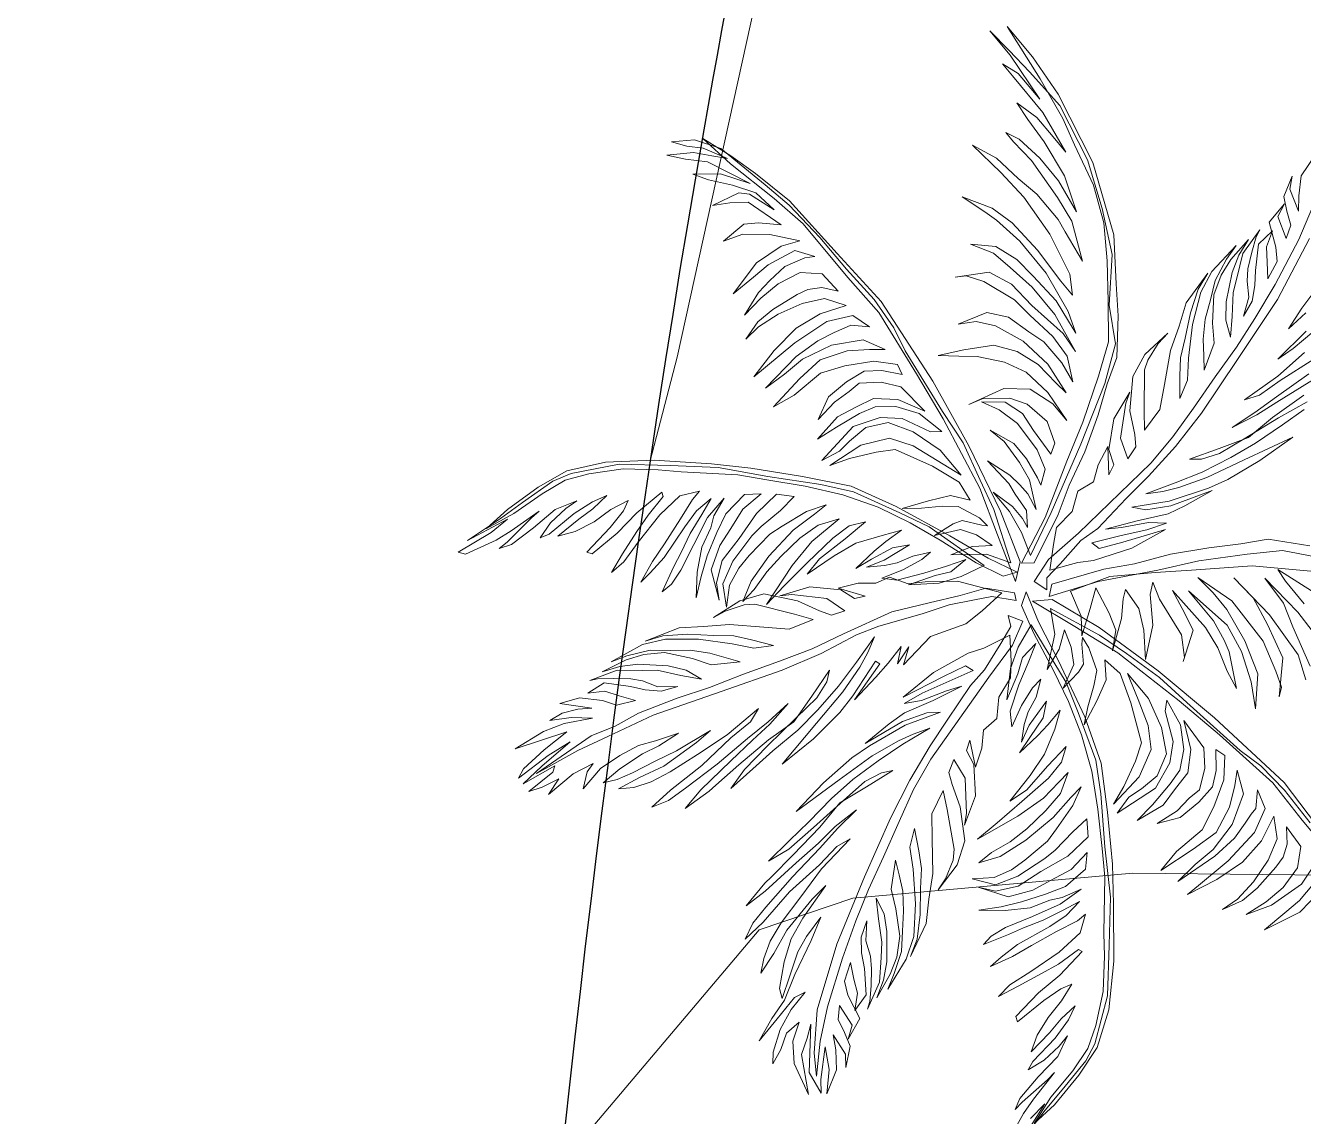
# Model space of a CAD drawing. Header units: millimetres. Extents: x 72 to 2370, y -203 to 794.
# Drawn here: x 1677.43 to 1687.11, y 404.81 to 413.07 of the extents above; entities that cross this region are included whole.
import ezdxf

# ---------------------------------------------------------------- set-up
doc = ezdxf.new("R2010")
doc.units = ezdxf.units.MM
doc.layers.add('01_Fina', color=250, linetype='Continuous', lineweight=15)
doc.layers.add('2D VEGETACION', color=74, linetype='Continuous', lineweight=5)

# ---------------------------------------------------------------- blocks, each defined once
blk = doc.blocks.new('A-19')
at = {"layer": '2D VEGETACION'}
for points in [[(0.0015, 0.0278), (-0.0009, 0.1149), (0.0033, 0.1653), (0.003, 0.2253), (0.0087, 0.2883), (0.0156, 0.3399), (0.0192, 0.3846), (0.0468, 0.4471)], [(0.071, 0.4617), (0.0431, 0.4023), (0.0344, 0.3455), (0.0252, 0.267), (0.0228, 0.1992), (0.0162, 0.1014), (0.02, 0.0183), (0.0015, 0.0278), (0.0015, 0.0278)], [(0.0203, 0.0539), (0.0636, 0.0603), (0.0947, 0.0535), (0.0553, 0.0779), (0.0256, 0.0951), (0.0702, 0.1054), (0.0999, 0.1087), (0.1309, 0.0953), (0.0837, 0.1225), (0.0539, 0.1332), (0.0397, 0.1405), (0.0753, 0.154), (0.1114, 0.1528), (0.1577, 0.1435), (0.1069, 0.169), (0.058, 0.1771), (0.0395, 0.1866), (0.0691, 0.1899), (0.134, 0.2097), (0.1704, 0.2054), (0.1764, 0.2018), (0.131, 0.2298), (0.0929, 0.2215), (0.061, 0.214), (0.1319, 0.2506), (0.1687, 0.2615), (0.2093, 0.2667), (0.2403, 0.2738), (0.1795, 0.2774), (0.1594, 0.2744), (0.1248, 0.2656), (0.0676, 0.2386), (0.137, 0.2853), (0.1843, 0.2969), (0.2357, 0.2996), (0.2795, 0.2955), (0.226, 0.3133), (0.1688, 0.3068), (0.1128, 0.2911), (0.0811, 0.2762), (0.0507, 0.2586), (0.1009, 0.3027), (0.1769, 0.3353), (0.2293, 0.3428), (0.2563, 0.3448), (0.2705, 0.3375), (0.2109, 0.3589), (0.1524, 0.3485), (0.1051, 0.337), (0.0659, 0.3152), (0.1382, 0.3558), (0.2128, 0.3845), (0.2551, 0.3862)], [(0.2353, 0.3984), (0.1663, 0.3873), (0.1258, 0.3822), (0.0788, 0.3632), (0.1458, 0.4013), (0.2156, 0.431)], [(0.1352, 0.4146), (0.0921, 0.3943), (0.0706, 0.3874), (0.132, 0.4442)], [(0.0908, 0.4495), (0.0545, 0.3486), (0.0366, 0.252), (0.0253, 0.1939), (0.0132, 0.1215), (0.0203, 0.0539), (0.0203, 0.0539)], [(-0.0211, 0.0301), (-0.0218, 0.0771), (-0.0186, 0.1022), (-0.0223, 0.1672), (-0.0379, 0.2276), (-0.0352, 0.1557), (-0.0348, 0.1161), (-0.0467, 0.1072), (-0.0461, 0.156), (-0.0447, 0.1986), (-0.0474, 0.2317), (-0.0558, 0.204), (-0.0586, 0.1597), (-0.0627, 0.1341), (-0.0628, 0.1868), (-0.0611, 0.2381), (-0.0666, 0.2678), (-0.0798, 0.3164), (-0.0723, 0.2457), (-0.0767, 0.205), (-0.0863, 0.1843), (-0.0806, 0.2451), (-0.0851, 0.3117), (-0.0904, 0.3458), (-0.107, 0.4036), (-0.1304, 0.4646), (-0.1149, 0.3794), (-0.1021, 0.3134), (-0.0979, 0.2659), (-0.0981, 0.2389), (-0.1013, 0.2116), (-0.1067, 0.2618), (-0.1126, 0.3085), (-0.1236, 0.3592), (-0.1361, 0.4038), (-0.1541, 0.4534), (-0.1688, 0.4938)], [(-0.18, 0.5014), (-0.1664, 0.4498), (-0.1478, 0.3876), (-0.1344, 0.3433), (-0.133, 0.3128), (-0.1382, 0.2942), (-0.1427, 0.3448), (-0.148, 0.395), (-0.1696, 0.4407), (-0.1918, 0.4991)], [(-0.226, 0.5647), (-0.2061, 0.4999), (-0.1919, 0.4539), (-0.1802, 0.4175), (-0.1703, 0.3737), (-0.1846, 0.4154), (-0.2002, 0.4553), (-0.2232, 0.5155)], [(-0.2437, 0.5294), (-0.2243, 0.4676), (-0.2095, 0.4295), (-0.2083, 0.4042), (-0.2321, 0.4661), (-0.2584, 0.5172)], [(-0.297, 0.5602), (-0.2692, 0.5013), (-0.2589, 0.4728), (-0.2907, 0.5288)], [(-0.3197, 0.5355), (-0.3018, 0.5021), (-0.3285, 0.5314), (-0.3674, 0.5797)], [(-0.5641, 0.616), (-0.5362, 0.584), (-0.506, 0.5724), (-0.4822, 0.5654), (-0.5197, 0.5606), (-0.5391, 0.5697), (-0.5109, 0.5486), (-0.4865, 0.5472), (-0.463, 0.5475), (-0.4442, 0.5349), (-0.4821, 0.531), (-0.4992, 0.5466), (-0.4768, 0.5152), (-0.435, 0.5156), (-0.4116, 0.5115), (-0.3886, 0.4901), (-0.415, 0.496), (-0.4389, 0.5008), (-0.4616, 0.517), (-0.4465, 0.4897), (-0.4068, 0.474), (-0.3831, 0.4669), (-0.3598, 0.4564), (-0.3398, 0.4368), (-0.3677, 0.4527), (-0.3933, 0.4567), (-0.4123, 0.4628), (-0.4368, 0.476), (-0.4591, 0.4891), (-0.4685, 0.4976), (-0.4385, 0.4612), (-0.4024, 0.4417), (-0.3809, 0.4303), (-0.3442, 0.4186), (-0.3122, 0.4079), (-0.3409, 0.4072), (-0.3695, 0.4153), (-0.4129, 0.4367), (-0.4373, 0.4543), (-0.4582, 0.4756), (-0.4337, 0.4398), (-0.4129, 0.4185), (-0.3855, 0.3991), (-0.3414, 0.3855), (-0.3098, 0.38), (-0.2713, 0.353), (-0.2942, 0.3583), (-0.3206, 0.3641), (-0.3508, 0.3757), (-0.3787, 0.3916), (-0.4075, 0.407), (-0.4361, 0.4333), (-0.4534, 0.4542), (-0.4228, 0.4052), (-0.3947, 0.3798), (-0.3478, 0.3534), (-0.2965, 0.3336), (-0.2624, 0.3228), (-0.2372, 0.3035), (-0.2726, 0.3126), (-0.3003, 0.321), (-0.3291, 0.3365), (-0.3669, 0.3552), (-0.4008, 0.3768), (-0.4216, 0.3982), (-0.384, 0.3525), (-0.3505, 0.3317), (-0.3158, 0.3083), (-0.265, 0.285), (-0.228, 0.268), (-0.2017, 0.2352), (-0.232, 0.2425), (-0.296, 0.2596), (-0.3102, 0.269), (-0.3318, 0.2922), (-0.344, 0.3112), (-0.3198, 0.2667), (-0.2904, 0.2386), (-0.2378, 0.2204), (-0.1991, 0.2182), (-0.1792, 0.2147), (-0.1635, 0.1974), (-0.1988, 0.1947), (-0.2513, 0.2172), (-0.2672, 0.228), (-0.2319, 0.192), (-0.1858, 0.1718), (-0.1597, 0.1734), (-0.1464, 0.1613), (-0.191, 0.1715), (-0.1663, 0.1487), (-0.1414, 0.1346), (-0.1334, 0.1062), (-0.1037, 0.089), (-0.0849, 0.0581), (-0.0599, 0.0462), (-0.0211, 0.0301), (-0.0211, 0.0301)], [(-0.1021, 0.179), (-0.1281, 0.2227), (-0.1634, 0.277), (-0.2052, 0.3315), (-0.2743, 0.4096), (-0.3519, 0.4967), (-0.4346, 0.5717)], [(-0.4825, 0.5889), (-0.4372, 0.5543), (-0.3767, 0.499), (-0.3316, 0.4536), (-0.2943, 0.4131), (-0.2566, 0.3674), (-0.2163, 0.3208), (-0.1795, 0.2769), (-0.1474, 0.2318), (-0.0676, 0.0899), (-0.0385, 0.0327), (-0.0096, 0.0011), (0.0086, 0.0172), (-0.01, 0.0224), (-0.0268, 0.0489), (-0.055, 0.0905), (-0.0668, 0.1225), (-0.1021, 0.179), (-0.1021, 0.179)], [(0.0257, 0.022), (0.0889, 0.0841), (0.1807, 0.1586), (0.2771, 0.2277), (0.4069, 0.3105), (0.5049, 0.3513), (0.6099, 0.3954), (0.6794, 0.4121), (0.7275, 0.4219), (0.7794, 0.4281), (0.7229, 0.4089), (0.6345, 0.3888), (0.5741, 0.371), (0.4729, 0.3233), (0.4026, 0.2923), (0.3058, 0.2284), (0.2364, 0.1795), (0.1359, 0.1031), (0.0776, 0.0465), (0.0202, -0.0096), (0.0257, 0.022), (0.0257, 0.022)], [(0.0395, 0.0156), (0.0812, 0.0116), (0.1332, -0.0144), (0.1064, 0.0128), (0.0785, 0.0287), (0.1082, 0.0319), (0.1364, 0.0291), (0.1693, 0.0027), (0.1504, 0.0335), (0.1398, 0.0447), (0.1081, 0.0502), (0.0978, 0.0539), (0.1166, 0.0596), (0.155, 0.0626), (0.1782, 0.052), (0.2083, 0.034), (0.2349, 0.0207), (0.2026, 0.0506), (0.1735, 0.0735), (0.1415, 0.0799), (0.1693, 0.0984), (0.2199, 0.1029), (0.2864, 0.1031), (0.3126, 0.0864), (0.3476, 0.0577), (0.3714, 0.0346), (0.3387, 0.0858), (0.3011, 0.1154), (0.262, 0.1206), (0.2171, 0.1155), (0.1726, 0.1096), (0.2201, 0.132), (0.2708, 0.1409), (0.3142, 0.1377), (0.3446, 0.1144), (0.3587, 0.0845), (0.3664, 0.0612), (0.3867, 0.0364), (0.3631, 0.107), (0.3295, 0.1395), (0.2972, 0.1533), (0.2467, 0.1532), (0.2303, 0.1605), (0.2745, 0.1717), (0.3144, 0.1668), (0.345, 0.1522), (0.3623, 0.1314), (0.3881, 0.0951), (0.4065, 0.0651), (0.3932, 0.1115), (0.3721, 0.1381), (0.3526, 0.1633), (0.3169, 0.1777), (0.269, 0.1787), (0.3199, 0.1985), (0.352, 0.1921), (0.3838, 0.1748), (0.3929, 0.1555), (0.4076, 0.1312), (0.4194, 0.0948), (0.4194, 0.1335), (0.4028, 0.1687), (0.3843, 0.1966), (0.3602, 0.2089), (0.3273, 0.217), (0.3402, 0.2285), (0.3778, 0.2172), (0.4163, 0.1902), (0.4475, 0.1629), (0.4707, 0.1136), (0.4943, 0.0818), (0.474, 0.141), (0.4571, 0.1836), (0.423, 0.2148), (0.3912, 0.2321), (0.3684, 0.2417), (0.408, 0.2421), (0.4512, 0.212), (0.4829, 0.1721), (0.4991, 0.1378), (0.5183, 0.1039), (0.4938, 0.1719), (0.4738, 0.2097), (0.4543, 0.2328), (0.4429, 0.2457), (0.4361, 0.2554), (0.4076, 0.2656), (0.4399, 0.2701), (0.4728, 0.2437), (0.5064, 0.1907), (0.533, 0.1344), (0.5429, 0.1133), (0.5311, 0.1658), (0.5143, 0.2127), (0.4887, 0.2512), (0.4554, 0.2806), (0.4918, 0.2763), (0.5218, 0.2539), (0.5498, 0.2219), (0.5704, 0.1897), (0.5802, 0.162), (0.5744, 0.197), (0.5612, 0.2251), (0.5359, 0.2627), (0.5232, 0.2782), (0.5048, 0.2899), (0.4771, 0.2962), (0.5135, 0.3102), (0.5458, 0.2964), (0.5708, 0.2662), (0.5862, 0.2337), (0.5979, 0.1973), (0.5937, 0.2405), (0.5843, 0.2651), (0.5728, 0.2962), (0.5499, 0.322)], [(0.5696, 0.3259), (0.5978, 0.2865), (0.6111, 0.2584), (0.6293, 0.2196), (0.616, 0.2822), (0.5913, 0.3232)], [(0.4806, 0.3344), (0.419, 0.3076), (0.3714, 0.2808), (0.3386, 0.2546), (0.2419, 0.1907), (0.1915, 0.1583), (0.1405, 0.116), (0.101, 0.0812), (0.0395, 0.0156), (0.0395, 0.0156)], [(-0.0517, 0.006), (-0.0914, 0.0012), (-0.1295, -0.0092), (-0.1664, -0.0266), (-0.1358, -0.0025), (-0.113, 0.0083), (-0.0968, 0.0127), (-0.1241, 0.0181), (-0.1543, 0.007), (-0.1732, 0.0014), (-0.2177, -0.0228), (-0.1861, 0.006), (-0.1671, 0.0182), (-0.1495, 0.0265), (-0.1215, 0.0333), (-0.1707, 0.0348), (-0.2022, 0.0264), (-0.2413, 0.0112), (-0.2643, -0.0061), (-0.234, 0.0254), (-0.2049, 0.0391), (-0.1708, 0.0487), (-0.1577, 0.0506), (-0.1813, 0.0642), (-0.2145, 0.0593), (-0.2641, 0.0391), (-0.2929, 0.0159), (-0.3126, -0.0085), (-0.3022, 0.0287), (-0.2773, 0.0512), (-0.2466, 0.0614), (-0.2023, 0.079), (-0.2181, 0.0899), (-0.2552, 0.0864), (-0.2901, 0.0624), (-0.3064, 0.0375), (-0.3169, -0.0062), (-0.3135, -0.0293), (-0.3243, 0.0322), (-0.3125, 0.0733), (-0.2801, 0.1026), (-0.2484, 0.1175), (-0.3001, 0.0996), (-0.3408, 0.074), (-0.3654, 0.0441), (-0.385, 0.0036), (-0.3931, -0.0249), (-0.4025, -0.0573), (-0.4011, -0.0147), (-0.3961, 0.0339), (-0.3766, 0.0678), (-0.3477, 0.0954), (-0.3111, 0.1159), (-0.2921, 0.1281), (-0.3443, 0.111), (-0.3906, 0.0816), (-0.4258, 0.0446), (-0.4404, 0.0162), (-0.4437, -0.0133), (-0.45, 0.0364), (-0.434, 0.0687), (-0.4029, 0.0941), (-0.3812, 0.114), (-0.3407, 0.1331), (-0.3065, 0.1428), (-0.3492, 0.1442), (-0.3856, 0.1302), (-0.4284, 0.1025), (-0.4588, 0.0849), (-0.4998, 0.0441), (-0.516, 0.0192), (-0.5182, 0.001), (-0.5121, 0.0566), (-0.4845, 0.0868), (-0.4426, 0.1098), (-0.3861, 0.1472), (-0.3532, 0.1595), (-0.4192, 0.1423), (-0.4711, 0.1178), (-0.5113, 0.0914), (-0.5405, 0.0711), (-0.5639, 0.0386), (-0.55, 0.0775), (-0.521, 0.1051), (-0.488, 0.1239), (-0.44, 0.1498), (-0.4032, 0.1607), (-0.3817, 0.1676), (-0.4187, 0.1641), (-0.4875, 0.1456), (-0.5482, 0.117), (-0.591, 0.0893), (-0.6088, 0.0744), (-0.6412, 0.0452), (-0.6115, 0.0871), (-0.5805, 0.1125), (-0.5272, 0.1409), (-0.4688, 0.1652), (-0.4424, 0.1777), (-0.4766, 0.1819), (-0.547, 0.167), (-0.6155, 0.1412), (-0.6635, 0.1153), (-0.7178, 0.0822), (-0.6879, 0.1146), (-0.6473, 0.1402), (-0.615, 0.1629), (-0.5666, 0.1857), (-0.5447, 0.1918), (-0.4917, 0.2071), (-0.5583, 0.2069), (-0.6017, 0.1939), (-0.6701, 0.1681), (-0.7067, 0.1476), (-0.7243, 0.1393), (-0.7082, 0.1577), (-0.6702, 0.182), (-0.6271, 0.2023), (-0.5711, 0.218), (-0.6325, 0.2138), (-0.6939, 0.1956), (-0.7356, 0.1792), (-0.7663, 0.169), (-0.7352, 0.1944), (-0.6983, 0.2118), (-0.6692, 0.2255), (-0.7406, 0.2058), (-0.8101, 0.173), (-0.833, 0.1623), (-0.8116, 0.1831), (-0.7624, 0.2063), (-0.8435, 0.1777), (-0.8901, 0.1557), (-0.8513, 0.1783), (-0.8095, 0.2013), (-0.7447, 0.2351), (-0.6481, 0.2559), (-0.5658, 0.2592), (-0.4902, 0.2562), (-0.4116, 0.2309), (-0.3486, 0.2251), (-0.2911, 0.192), (-0.2059, 0.13), (-0.1106, 0.0556), (-0.0517, 0.006), (-0.0517, 0.006)], [(-0.039, 0.0087), (-0.1047, 0.0659), (-0.1462, 0.0947), (-0.1923, 0.1332), (-0.2446, 0.1688), (-0.2897, 0.1959), (-0.3265, 0.2216), (-0.3913, 0.2404), (-0.4424, 0.2508), (-0.5199, 0.2669), (-0.6418, 0.2632), (-0.763, 0.2372), (-0.8318, 0.2123), (-0.8899, 0.1849), (-0.7944, 0.2149), (-0.723, 0.2346), (-0.6771, 0.2422), (-0.6059, 0.2554), (-0.5428, 0.2561), (-0.4821, 0.246), (-0.4181, 0.2311), (-0.3545, 0.2148), (-0.3051, 0.1854), (-0.2396, 0.1421), (-0.1848, 0.1013), (-0.1052, 0.0442), (-0.0434, -0.0116), (-0.039, 0.0087), (-0.039, 0.0087)], [(0.0228, -0.0288), (0.0033, -0.0157), (0.0551, -0.0089), (0.1244, 0.0065), (0.2228, 0.0249), (0.3021, 0.0316), (0.3811, 0.022), (0.4649, 0.0086), (0.5278, -0.0063), (0.6172, -0.0289), (0.6912, -0.0563), (0.7454, -0.0904), (0.7812, -0.1299), (0.8181, -0.1804), (0.8391, -0.22), (0.8047, -0.1829), (0.7723, -0.1377), (0.7432, -0.1054), (0.7103, -0.0835), (0.6604, -0.0582), (0.6056, -0.0417), (0.5695, -0.0332), (0.4813, -0.0087), (0.4357, -0.0015), (0.3728, 0.0078), (0.3107, 0.014), (0.2496, 0.0129), (0.1922, 0.006), (0.1373, -0.005), (0.0714, -0.0205), (0.0228, -0.0288), (0.0228, -0.0288)], [(0.0571, -0.0214), (0.0868, -0.051), (0.1166, -0.0715), (0.1645, -0.0899), (0.128, -0.0622), (0.1044, -0.0481), (0.0881, -0.0216), (0.1152, -0.0415), (0.1457, -0.065), (0.1837, -0.0895), (0.2089, -0.0934), (0.1793, -0.0694), (0.1561, -0.0448), (0.1459, -0.0283), (0.1721, -0.0429), (0.1917, -0.0617), (0.2102, -0.0732), (0.2365, -0.0843), (0.2134, -0.0655), (0.1826, -0.0285), (0.2073, -0.0407), (0.233, -0.0694), (0.2524, -0.0917), (0.2327, -0.0559), (0.2204, -0.036), (0.2024, -0.0105), (0.2296, -0.0269), (0.2651, -0.053), (0.2924, -0.0842), (0.3241, -0.1263), (0.3136, -0.0962), (0.2843, -0.0526), (0.2618, -0.0161), (0.284, -0.0299), (0.3039, -0.0565), (0.3299, -0.1079), (0.3533, -0.1551), (0.3706, -0.1924), (0.3511, -0.12), (0.3333, -0.0726), (0.3144, -0.042), (0.3031, -0.0238), (0.3329, -0.0443), (0.3535, -0.0739), (0.3743, -0.1113), (0.388, -0.1428), (0.3971, -0.1761), (0.4084, -0.2), (0.407, -0.1643), (0.3919, -0.1176), (0.3676, -0.0652), (0.3434, -0.0298), (0.3307, -0.0091), (0.3569, -0.0295), (0.3867, -0.0648), (0.402, -0.084), (0.4229, -0.1271), (0.4325, -0.152), (0.4374, -0.1821), (0.4305, -0.2172), (0.4493, -0.1828), (0.4449, -0.1443), (0.4283, -0.0951), (0.4196, -0.0754), (0.3981, -0.0406), (0.3834, -0.0131), (0.4118, -0.0184), (0.4342, -0.0584), (0.4468, -0.1066), (0.461, -0.1481), (0.4591, -0.1858), (0.4461, -0.211), (0.4733, -0.168), (0.4731, -0.1269), (0.465, -0.0953), (0.4561, -0.0586), (0.4361, -0.0263), (0.4614, -0.0358), (0.4806, -0.0743), (0.4845, -0.1085), (0.4869, -0.1493), (0.486, -0.183), (0.4822, -0.2196), (0.4934, -0.1784), (0.4994, -0.1381), (0.4955, -0.104), (0.4967, -0.0838), (0.4911, -0.0506), (0.506, -0.0895), (0.5143, -0.1381), (0.5202, -0.1847), (0.5282, -0.2107), (0.5379, -0.2264), (0.5327, -0.1828), (0.5282, -0.157), (0.5242, -0.1228), (0.5168, -0.0885), (0.5098, -0.0586), (0.5261, -0.0851), (0.5367, -0.1151), (0.5519, -0.1732), (0.5651, -0.2039), (0.5752, -0.2239), (0.5687, -0.1856), (0.5591, -0.1516), (0.5472, -0.1063), (0.5391, -0.0691), (0.5321, -0.054), (0.5593, -0.0703), (0.5808, -0.1108), (0.5995, -0.1632), (0.6116, -0.2015), (0.6254, -0.2238), (0.6175, -0.1887), (0.6068, -0.1473), (0.5992, -0.1165), (0.5846, -0.0798), (0.5894, -0.0746), (0.6169, -0.1193), (0.6363, -0.1599), (0.6639, -0.2046), (0.6731, -0.2047), (0.6503, -0.1548), (0.6387, -0.123), (0.6361, -0.1041), (0.6582, -0.127), (0.6786, -0.1544), (0.7018, -0.179), (0.7255, -0.1952), (0.703, -0.1588), (0.686, -0.135), (0.6714, -0.1075), (0.6907, -0.1241), (0.7138, -0.1521), (0.7414, -0.1968), (0.7523, -0.2072), (0.7436, -0.1783), (0.7279, -0.1491), (0.715, -0.1319), (0.7433, -0.1556), (0.7674, -0.1945), (0.7938, -0.2319), (0.8093, -0.244), (0.8007, -0.23), (0.7762, -0.1811), (0.7675, -0.167), (0.8003, -0.2108), (0.8192, -0.2322), (0.8584, -0.2698)], [(0.8298, -0.2234), (0.8124, -0.1953), (0.8621, -0.248), (0.8226, -0.197), (0.7976, -0.1621), (0.7618, -0.1133), (0.7386, -0.0923), (0.6687, -0.0531), (0.5901, -0.0296), (0.5153, -0.0083), (0.4348, 0.0037), (0.35, 0.0188), (0.2949, 0.0248), (0.2131, 0.0166), (0.1613, 0.0098), (0.0571, -0.0214), (0.0571, -0.0214)], [(-0.046, -0.0129), (-0.1337, -0.023), (-0.2487, -0.0461), (-0.3646, -0.076), (-0.5106, -0.1245), (-0.6036, -0.1737), (-0.7053, -0.227), (-0.7619, -0.2688), (-0.7997, -0.3006), (-0.8383, -0.3371), (-0.7871, -0.3043), (-0.715, -0.2499), (-0.6637, -0.2149), (-0.5616, -0.1668), (-0.4939, -0.1327), (-0.383, -0.0987), (-0.3015, -0.0753), (-0.1777, -0.0459), (-0.0979, -0.0373), (-0.0172, -0.0283), (-0.046, -0.0129), (-0.046, -0.0129)], [(-0.0485, -0.028), (-0.072, -0.0627), (-0.0854, -0.1185), (-0.0898, -0.0819), (-0.0834, -0.0499), (-0.1061, -0.0702), (-0.121, -0.0934), (-0.1224, -0.136), (-0.1329, -0.1022), (-0.1347, -0.087), (-0.1193, -0.0582), (-0.116, -0.0491), (-0.1319, -0.0587), (-0.1582, -0.0873), (-0.1649, -0.1119), (-0.1705, -0.1457), (-0.1777, -0.176), (-0.1793, -0.1316), (-0.1784, -0.0947), (-0.163, -0.0659), (-0.1958, -0.076), (-0.2319, -0.1113), (-0.2731, -0.163), (-0.2768, -0.1938), (-0.2774, -0.2381), (-0.2747, -0.2713), (-0.2939, -0.2147), (-0.2928, -0.1669), (-0.2711, -0.133), (-0.2386, -0.1015), (-0.2061, -0.0701), (-0.2536, -0.0925), (-0.2932, -0.1273), (-0.3183, -0.1628), (-0.3192, -0.1998), (-0.3047, -0.2306), (-0.2929, -0.2508), (-0.2858, -0.2819), (-0.3262, -0.2192), (-0.3295, -0.1734), (-0.3187, -0.1393), (-0.2865, -0.1005), (-0.2821, -0.0823), (-0.3193, -0.1106), (-0.3401, -0.144), (-0.3482, -0.1769), (-0.3441, -0.204), (-0.332, -0.2456), (-0.321, -0.2802), (-0.3475, -0.24), (-0.3555, -0.2072), (-0.3617, -0.1757), (-0.3504, -0.1381), (-0.3208, -0.1005), (-0.3689, -0.1286), (-0.3843, -0.1574), (-0.3917, -0.192), (-0.3825, -0.2114), (-0.3719, -0.2386), (-0.3513, -0.2708), (-0.3825, -0.2457), (-0.3986, -0.2114), (-0.4083, -0.1795), (-0.4021, -0.1517), (-0.3874, -0.1212), (-0.4053, -0.1243), (-0.4197, -0.16), (-0.4242, -0.2074), (-0.423, -0.2487), (-0.3993, -0.2989), (-0.3893, -0.3361), (-0.4229, -0.2831), (-0.4438, -0.2435), (-0.4471, -0.1977), (-0.4401, -0.1622), (-0.4335, -0.1375), (-0.4577, -0.1683), (-0.4624, -0.22), (-0.4522, -0.2711), (-0.436, -0.3054), (-0.4216, -0.3406), (-0.4589, -0.2797), (-0.4746, -0.2397), (-0.4808, -0.2104), (-0.4835, -0.1934), (-0.4858, -0.1816), (-0.4756, -0.1531), (-0.5, -0.1743), (-0.501, -0.2178), (-0.481, -0.2761), (-0.4545, -0.3324), (-0.4441, -0.3544), (-0.4771, -0.3119), (-0.5031, -0.2682), (-0.516, -0.2248), (-0.5185, -0.1808), (-0.5383, -0.2117), (-0.5392, -0.2487), (-0.5323, -0.2906), (-0.5205, -0.327), (-0.5067, -0.3517), (-0.5287, -0.3255), (-0.542, -0.2973), (-0.5554, -0.2531), (-0.5588, -0.2343), (-0.5566, -0.2117), (-0.5443, -0.1876), (-0.5778, -0.2056), (-0.5886, -0.2397), (-0.5799, -0.2786), (-0.5645, -0.3112), (-0.5448, -0.3438), (-0.5746, -0.3127), (-0.5884, -0.2902), (-0.6043, -0.2611), (-0.61, -0.2262), (-0.6079, -0.2101), (-0.6255, -0.2389), (-0.614, -0.2861), (-0.6007, -0.3143), (-0.5824, -0.353), (-0.6218, -0.3038), (-0.6377, -0.2586), (-0.6387, -0.2268), (-0.6606, -0.2716), (-0.672, -0.3135), (-0.6693, -0.3466), (-0.6876, -0.3079), (-0.6836, -0.2845), (-0.671, -0.2496), (-0.7198, -0.292), (-0.7266, -0.3209), (-0.7294, -0.3492), (-0.7384, -0.3028), (-0.7319, -0.2869), (-0.6977, -0.2546), (-0.7317, -0.276), (-0.7533, -0.3099), (-0.7711, -0.3452), (-0.7864, -0.3674), (-0.7758, -0.3237), (-0.7483, -0.2817), (-0.7997, -0.3393), (-0.8131, -0.3725), (-0.8267, -0.4004), (-0.8201, -0.3575), (-0.8073, -0.33), (-0.7968, -0.3067), (-0.8228, -0.3405), (-0.8325, -0.3655), (-0.8456, -0.3878), (-0.8395, -0.3506), (-0.8152, -0.3133), (-0.74, -0.2584), (-0.6988, -0.2293), (-0.6358, -0.1942), (-0.5751, -0.1656), (-0.5165, -0.1348), (-0.4643, -0.1155), (-0.4232, -0.1069), (-0.3132, -0.0733), (-0.2558, -0.0537), (-0.1903, -0.0422), (-0.1387, -0.0329), (-0.0485, -0.028), (-0.0485, -0.028)], [(-0.0307, -0.0454), (-0.031, -0.0219), (-0.065, -0.0616), (-0.1153, -0.1122), (-0.1835, -0.1842), (-0.2337, -0.2465), (-0.2684, -0.3188), (-0.3028, -0.3964), (-0.3251, -0.4563), (-0.3545, -0.5444), (-0.3711, -0.621), (-0.373, -0.6854), (-0.3594, -0.737), (-0.3367, -0.7941), (-0.3155, -0.8346), (-0.3278, -0.7856), (-0.3471, -0.7334), (-0.3592, -0.6918), (-0.3596, -0.6522), (-0.3535, -0.5966), (-0.3375, -0.5418), (-0.3249, -0.5068), (-0.2973, -0.4196), (-0.278, -0.3761), (-0.2523, -0.3188), (-0.2236, -0.2633), (-0.1894, -0.2128), (-0.1519, -0.1692), (-0.1126, -0.1292), (-0.0628, -0.0821), (-0.0307, -0.0454), (-0.0307, -0.0454)], [(-0.0028, -0.2605), (0.0014, -0.2985), (0.0162, -0.3616), (0.0266, -0.4295), (0.0353, -0.5335), (0.0445, -0.6497), (0.0595, -0.7294), (0.0693, -0.7819), (0.0883, -0.8559), (0.0517, -0.7553), (0.0462, -0.7137), (0.0354, -0.672), (0.0274, -0.6052), (0.0241, -0.5503), (0.0171, -0.4915), (0.0113, -0.4302), (0.0054, -0.3741), (-0.0054, -0.3189), (-0.0203, -0.2339), (-0.0191, -0.172), (-0.018, -0.1205), (-0.0191, -0.0772), (0, -0.0344), (0.0126, -0.0348), (-0.0036, -0.0712), (-0.0051, -0.0999), (-0.0079, -0.1416), (-0.0049, -0.1874), (-0.0028, -0.2605), (-0.0028, -0.2605)], [(0.1719, -0.1914), (0.2051, -0.2286), (0.2508, -0.2747), (0.3021, -0.3203), (0.3839, -0.3847), (0.4779, -0.4558), (0.5726, -0.5131), (0.6394, -0.5354), (0.6761, -0.5412), (0.6229, -0.521), (0.5719, -0.4956), (0.502, -0.4526), (0.4492, -0.4165), (0.4049, -0.3838), (0.3599, -0.3468), (0.311, -0.3078), (0.2671, -0.2724), (0.2266, -0.2333), (0.1215, -0.109), (0.0813, -0.0588), (0.0478, -0.0327), (0.0328, -0.0533), (0.0514, -0.0541), (0.0737, -0.0764), (0.1084, -0.1125), (0.1269, -0.1411), (0.1719, -0.1914), (0.1719, -0.1914)], [(-0.005, -0.0541), (0.0149, -0.0923), (0.0289, -0.1233), (0.0344, -0.1838), (0.0676, -0.2377), (0.0416, -0.2216), (0.0637, -0.2465), (0.0378, -0.2335), (0.0588, -0.2609), (0.0756, -0.2857), (0.1025, -0.3285), (0.0566, -0.2742), (0.0504, -0.2797), (0.0954, -0.3291), (0.1163, -0.3565), (0.1467, -0.4084), (0.1737, -0.4678), (0.1237, -0.3974), (0.0853, -0.3434), (0.0534, -0.3067), (0.0338, -0.2881), (0.0118, -0.2716), (0.0444, -0.3102), (0.0744, -0.3476), (0.103, -0.3897), (0.1267, -0.4296), (0.1492, -0.4772), (0.169, -0.5154), (0.1907, -0.5582), (0.1669, -0.5288), (0.139, -0.4832), (0.1069, -0.4268), (0.0841, -0.3866), (0.0631, -0.3644), (0.0461, -0.3553), (0.0795, -0.3935), (0.112, -0.4321), (0.1302, -0.4793), (0.157, -0.5357), (0.1793, -0.5803), (0.1864, -0.5932), (0.2035, -0.6377), (0.1808, -0.6057), (0.1477, -0.5466), (0.1242, -0.5045), (0.1061, -0.4709), (0.0813, -0.4335), (0.1015, -0.4726), (0.1196, -0.5115), (0.1472, -0.5697), (0.172, -0.6289), (0.1842, -0.6607), (0.1879, -0.6895), (0.1688, -0.6531), (0.143, -0.5942), (0.1118, -0.5374), (0.0945, -0.5003), (0.077, -0.482), (0.1053, -0.542), (0.124, -0.5963), (0.1401, -0.6464), (0.1478, -0.6799), (0.1497, -0.7094), (0.1456, -0.7339), (0.1365, -0.6967), (0.1285, -0.654), (0.1051, -0.5931), (0.0916, -0.566), (0.11, -0.6277), (0.1173, -0.6656), (0.1265, -0.7058), (0.1305, -0.7324), (0.13, -0.7555), (0.1147, -0.7239), (0.1008, -0.6823), (0.0949, -0.6533), (0.0831, -0.6172), (0.0858, -0.6568), (0.0861, -0.6848), (0.0938, -0.7183), (0.1065, -0.7541), (0.1315, -0.7893), (0.1065, -0.7759), (0.0955, -0.7635), (0.1039, -0.7989), (0.126, -0.8456), (0.1059, -0.8231), (0.1122, -0.853), (0.1135, -0.8754), (0.093, -0.8301), (0.0835, -0.8244), (0.0989, -0.881), (0.0789, -0.8449), (0.0527, -0.7904), (0.065, -0.8305), (0.0884, -0.8861), (0.0756, -0.8743), (0.0541, -0.8346), (0.0355, -0.7918), (0.041, -0.8793), (0.0254, -0.8279), (0.0211, -0.7921), (0.0242, -0.7461), (0.0149, -0.7788), (0.0107, -0.8138), (0.0041, -0.7913), (0.0045, -0.7651), (0.0084, -0.7428), (-0.0116, -0.7911), (-0.0128, -0.7582), (0.0007, -0.7228), (0.014, -0.7031), (0.0144, -0.6717), (0.0004, -0.6948), (-0.0126, -0.7154), (-0.0165, -0.743), (-0.0259, -0.7132), (-0.0098, -0.6737), (0.0015, -0.6517), (0.01, -0.6276), (0.0096, -0.5996), (0.0018, -0.6307), (-0.0138, -0.6524), (-0.0217, -0.6699), (-0.0291, -0.6968), (-0.035, -0.722), (-0.0354, -0.7346), (-0.0409, -0.6877), (-0.03, -0.6482), (-0.0243, -0.6251), (-0.0065, -0.5901), (0.0079, -0.5596), (-0.0125, -0.5799), (-0.0264, -0.6061), (-0.0418, -0.6527), (-0.0451, -0.6821), (-0.0441, -0.7119), (-0.0531, -0.6695), (-0.0541, -0.6397), (-0.0492, -0.6065), (-0.0285, -0.5653), (-0.0106, -0.5386), (-0.0035, -0.4921), (-0.0155, -0.5123), (-0.0296, -0.5355), (-0.0421, -0.5653), (-0.0499, -0.5964), (-0.0587, -0.6279), (-0.0594, -0.6667), (-0.0563, -0.6937), (-0.0705, -0.6377), (-0.0695, -0.5997), (-0.0561, -0.5477), (-0.035, -0.4969), (-0.0192, -0.4648), (-0.0157, -0.4332), (-0.0336, -0.4651), (-0.0467, -0.491), (-0.0554, -0.5225), (-0.0681, -0.5627), (-0.0758, -0.6022), (-0.0748, -0.632), (-0.0817, -0.5732), (-0.0736, -0.5347), (-0.0666, -0.4934), (-0.0483, -0.4405), (-0.0349, -0.4021), (-0.0405, -0.3605), (-0.0562, -0.3873), (-0.0881, -0.4454), (-0.091, -0.4622), (-0.089, -0.4947), (-0.084, -0.5157), (-0.0994, -0.4675), (-0.1003, -0.4272), (-0.0758, -0.3771), (-0.051, -0.3468), (-0.0397, -0.3299), (-0.041, -0.3075), (-0.0677, -0.3303), (-0.0878, -0.3838), (-0.0909, -0.4027), (-0.0926, -0.3523), (-0.0753, -0.3051), (-0.0561, -0.2873), (-0.0557, -0.2694), (-0.0792, -0.3086), (-0.0785, -0.275), (-0.0715, -0.2473), (-0.0753, -0.2238), (-0.0574, -0.1971), (-0.0534, -0.1695), (-0.0415, -0.1191), (-0.005, -0.0541), (-0.005, -0.0541)], [(0.0646, -0.059), (0.0741, -0.105), (0.0755, -0.1317), (0.0916, -0.1934), (0.118, -0.2511), (0.1021, -0.1797), (0.0942, -0.1409), (0.1049, -0.1307), (0.1128, -0.1779), (0.1194, -0.22), (0.1283, -0.252), (0.1306, -0.2239), (0.1256, -0.1806), (0.1248, -0.1547), (0.1356, -0.2058), (0.1431, -0.2557), (0.154, -0.2839), (0.1753, -0.3297), (0.156, -0.2619), (0.1521, -0.2203), (0.1569, -0.1987), (0.1627, -0.2595), (0.1805, -0.3236), (0.1921, -0.356), (0.2197, -0.4105), (0.2536, -0.4652), (0.2216, -0.385), (0.1972, -0.3234), (0.1844, -0.2761), (0.1801, -0.2504), (0.1776, -0.2222), (0.1915, -0.271), (0.2074, -0.316), (0.2264, -0.3635), (0.2478, -0.4044), (0.2749, -0.4497), (0.2961, -0.4872), (0.3203, -0.5286), (0.3093, -0.492), (0.2854, -0.4444), (0.2555, -0.3868), (0.2348, -0.3453), (0.2276, -0.3156), (0.2285, -0.297), (0.2432, -0.3452), (0.2579, -0.3935), (0.2877, -0.4343), (0.3204, -0.4875), (0.3457, -0.5305), (0.3528, -0.5434), (0.3808, -0.5819), (0.3656, -0.5461), (0.3339, -0.4861), (0.3121, -0.443), (0.2929, -0.4101), (0.2755, -0.3698), (0.2968, -0.4072), (0.3205, -0.443), (0.3544, -0.4977), (0.3912, -0.5515), (0.4107, -0.5782), (0.4328, -0.597), (0.4132, -0.5619), (0.3764, -0.5081), (0.3464, -0.4505), (0.3247, -0.4158), (0.3181, -0.3918), (0.3537, -0.4489), (0.3892, -0.4927), (0.4218, -0.534), (0.4457, -0.5587), (0.4702, -0.5757), (0.4923, -0.5861), (0.4668, -0.5578), (0.4353, -0.5278), (0.3974, -0.4759), (0.3815, -0.449), (0.4232, -0.4981), (0.4511, -0.5247), (0.4841, -0.5452), (0.5237, -0.5632), (0.5404, -0.5631), (0.5082, -0.542), (0.4741, -0.5199), (0.4535, -0.5), (0.429, -0.4697), (0.4614, -0.4943), (0.5081, -0.5336), (0.5444, -0.5602), (0.5679, -0.5876), (0.5975, -0.6166), (0.5705, -0.5796), (0.5442, -0.5435), (0.5402, -0.5247), (0.5614, -0.5538), (0.5881, -0.5789), (0.6211, -0.5994), (0.6391, -0.6043), (0.6197, -0.5859), (0.5964, -0.5704), (0.5848, -0.5463), (0.612, -0.5638), (0.6471, -0.5707), (0.7015, -0.5612), (0.6362, -0.5558), (0.6129, -0.5403), (0.5924, -0.5287), (0.6676, -0.551), (0.7047, -0.5408), (0.6832, -0.536), (0.6335, -0.5157), (0.6706, -0.5187), (0.7081, -0.5323), (0.6744, -0.5075), (0.6428, -0.5004), (0.6181, -0.498), (0.6533, -0.4868), (0.6748, -0.4915), (0.6432, -0.4761), (0.619, -0.4793), (0.596, -0.4841), (0.5749, -0.4766), (0.6108, -0.4648), (0.6313, -0.4764), (0.6034, -0.4497), (0.5623, -0.4593), (0.5387, -0.4584), (0.5121, -0.4417), (0.5397, -0.4432), (0.5627, -0.4433), (0.5888, -0.4544), (0.5689, -0.4304), (0.527, -0.4224), (0.5015, -0.4205), (0.4767, -0.4145), (0.4534, -0.399), (0.4845, -0.4088), (0.5104, -0.408), (0.5308, -0.4112), (0.5568, -0.4187), (0.5812, -0.4274), (0.592, -0.434), (0.5548, -0.4045), (0.5165, -0.3915), (0.4932, -0.3844), (0.455, -0.3798), (0.4216, -0.3753), (0.4497, -0.3692), (0.4784, -0.3723), (0.5259, -0.3847), (0.5532, -0.3973), (0.5782, -0.4151), (0.5462, -0.3844), (0.5225, -0.3667), (0.4911, -0.3535), (0.4466, -0.3486), (0.414, -0.3483), (0.3703, -0.3296), (0.3946, -0.33), (0.4216, -0.3307), (0.4532, -0.3378), (0.4844, -0.3475), (0.5156, -0.3573), (0.5472, -0.3776), (0.569, -0.3942), (0.5295, -0.3532), (0.4973, -0.3321), (0.4469, -0.3159), (0.3914, -0.3058), (0.3558, -0.3016), (0.3282, -0.2869), (0.3648, -0.2891), (0.3935, -0.2922), (0.4247, -0.302), (0.4654, -0.3132), (0.5028, -0.3281), (0.5272, -0.3452), (0.4816, -0.3074), (0.4449, -0.2933), (0.4064, -0.2768), (0.3521, -0.2634), (0.3125, -0.2538), (0.2806, -0.2265), (0.3117, -0.2279), (0.377, -0.2332), (0.3935, -0.2393), (0.4197, -0.2587), (0.4338, -0.2749), (0.4025, -0.2351), (0.3683, -0.2131), (0.313, -0.2065), (0.2748, -0.2103), (0.2546, -0.2106), (0.2365, -0.1973), (0.27, -0.1872), (0.3259, -0.1995), (0.3435, -0.2071), (0.3021, -0.1783), (0.2522, -0.1677), (0.2276, -0.1736), (0.2124, -0.1643), (0.2573, -0.1664), (0.2301, -0.149), (0.2024, -0.139), (0.1897, -0.1134), (0.1568, -0.1013), (0.1317, -0.0751), (0.1057, -0.0675), (0.0646, -0.059), (0.0646, -0.059)], [(-0.0552, -0.0709), (-0.047, -0.1112), (-0.0456, -0.1482), (-0.0559, -0.1971), (-0.0592, -0.1513), (-0.0586, -0.1253), (-0.0719, -0.0971), (-0.0692, -0.1302), (-0.0674, -0.1681), (-0.0676, -0.2134), (-0.0772, -0.2362), (-0.0816, -0.1996), (-0.09, -0.1659), (-0.0979, -0.1492), (-0.099, -0.1787), (-0.0948, -0.2058), (-0.0957, -0.2266), (-0.1003, -0.2557), (-0.104, -0.2252), (-0.1181, -0.1791), (-0.1201, -0.2069), (-0.1109, -0.2446), (-0.1029, -0.273), (-0.1221, -0.2369), (-0.1325, -0.2149), (-0.144, -0.1859), (-0.1438, -0.2181), (-0.1422, -0.2626), (-0.1314, -0.3015), (-0.1134, -0.3511), (-0.1328, -0.3259), (-0.1535, -0.2775), (-0.1717, -0.2388), (-0.1719, -0.2658), (-0.1596, -0.2965), (-0.1316, -0.3468), (-0.1048, -0.3922), (-0.0829, -0.4271), (-0.133, -0.3711), (-0.1629, -0.3304), (-0.1783, -0.2978), (-0.1874, -0.2785), (-0.1856, -0.3142), (-0.1729, -0.348), (-0.152, -0.3855), (-0.1335, -0.4133), (-0.1111, -0.4404), (-0.0972, -0.4629), (-0.1255, -0.4418), (-0.1572, -0.4041), (-0.1879, -0.3551), (-0.2044, -0.3155), (-0.2147, -0.2935), (-0.212, -0.3267), (-0.1987, -0.3709), (-0.1914, -0.3933), (-0.1666, -0.4343), (-0.151, -0.456), (-0.128, -0.4774), (-0.0948, -0.4908), (-0.133, -0.4873), (-0.1642, -0.4622), (-0.1959, -0.4223), (-0.2068, -0.4038), (-0.2243, -0.3668), (-0.2402, -0.3399), (-0.2512, -0.3667), (-0.2295, -0.4059), (-0.1969, -0.4432), (-0.1694, -0.4786), (-0.1372, -0.4968), (-0.109, -0.4996), (-0.1594, -0.4997), (-0.1941, -0.4763), (-0.2162, -0.4523), (-0.2417, -0.4256), (-0.2583, -0.3904), (-0.2641, -0.4168), (-0.2411, -0.4543), (-0.2159, -0.4758), (-0.1829, -0.5001), (-0.1529, -0.5181), (-0.1215, -0.5345), (-0.1617, -0.5223), (-0.1987, -0.5053), (-0.2252, -0.4834), (-0.2428, -0.4734), (-0.2666, -0.4503), (-0.243, -0.4843), (-0.2064, -0.5165), (-0.1714, -0.5473), (-0.1532, -0.5677), (-0.1449, -0.5853), (-0.1799, -0.5567), (-0.1986, -0.5397), (-0.2251, -0.5178), (-0.2502, -0.492), (-0.271, -0.4706), (-0.2577, -0.4988), (-0.2374, -0.5236), (-0.198, -0.5685), (-0.1795, -0.5963), (-0.1686, -0.6148), (-0.1963, -0.5881), (-0.2192, -0.5623), (-0.2519, -0.5272), (-0.2774, -0.5005), (-0.2875, -0.4859), (-0.2882, -0.5185), (-0.2665, -0.5577), (-0.2323, -0.6029), (-0.2073, -0.6331), (-0.1961, -0.6568), (-0.2208, -0.6319), (-0.2496, -0.6003), (-0.2708, -0.5759), (-0.294, -0.5449), (-0.3014, -0.5452), (-0.279, -0.5927), (-0.2551, -0.632), (-0.2327, -0.6795), (-0.2377, -0.6872), (-0.2671, -0.6408), (-0.2878, -0.6129), (-0.3019, -0.6013), (-0.2947, -0.6324), (-0.2824, -0.6631), (-0.2749, -0.6972), (-0.2743, -0.7259), (-0.2929, -0.6864), (-0.3032, -0.66), (-0.3182, -0.6327), (-0.314, -0.6576), (-0.3035, -0.6913), (-0.2811, -0.7388), (-0.2793, -0.7541), (-0.2983, -0.7319), (-0.3146, -0.702), (-0.322, -0.6818), (-0.3172, -0.7193), (-0.2977, -0.7606), (-0.2804, -0.8019), (-0.2791, -0.8229), (-0.2861, -0.8079), (-0.3142, -0.7598), (-0.3212, -0.7449), (-0.302, -0.7971), (-0.2935, -0.8243), (-0.2843, -0.878), (-0.2902, -0.8883), (-0.3075, -0.8287), (-0.322, -0.7979), (-0.3045, -0.8693), (-0.3257, -0.8083), (-0.3418, -0.7675), (-0.3627, -0.7117), (-0.3672, -0.6794), (-0.3623, -0.6008), (-0.3396, -0.5213), (-0.3166, -0.447), (-0.2827, -0.3729), (-0.2482, -0.2932), (-0.2236, -0.245), (-0.1721, -0.181), (-0.1382, -0.1413), (-0.0552, -0.0709), (-0.0552, -0.0709)]]:
    blk.add_lwpolyline(points, dxfattribs=at)

msp = doc.modelspace()

# ---------------------------------------------------------------- linework, layer by layer
msp.add_open_spline([(1685.4824, 426.8301), (1685.1125, 424.9782), (1684.36, 420.8309), (1681.4804, 408.765), (1680.245, 385.9489), (1678.1183, 367.8143), (1677.5608, 352.942), (1677.4299, 351.1975)], degree=3, knots=[101.122425, 101.122425, 101.122425, 101.122425, 103.97749, 116.310452, 138.528571, 172.306946, 177.141033, 177.141033, 177.141033, 177.141033])
at = {"layer": '01_Fina', "color": 252, "linetype": 'Continuous', "lineweight": 9, "true_color": 0x939598}
for points in [[(1737.4739, 383.3805), (1734.3363, 385.1598), (1732.6063, 386.4798), (1727.3363, 389.6398), (1723.5363, 392.1798), (1711.8763, 400.5498), (1705.3863, 403.9198), (1703.5163, 405.2098), (1700.7363, 408.1798), (1698.6063, 410.2398), (1697.9963, 410.6398), (1696.7863, 410.9598), (1694.3363, 411.0298), (1692.1763, 411.3098), (1687.5163, 415.0798), (1686.6663, 415.5898), (1685.1863, 415.6498), (1684.2763, 415.4398), (1683.3663, 414.5098), (1683.0863, 413.8398), (1682.3663, 410.5598), (1682.1597, 409.7744)], [(1737.4739, 375.2471), (1736.6863, 376.0498), (1734.7763, 377.6798), (1731.1763, 380.1198), (1725.5163, 382.8398), (1723.0163, 384.3698), (1721.2663, 385.8698), (1719.9463, 387.4698), (1717.3263, 390.1598), (1714.6263, 391.9398), (1710.2663, 395.4098), (1705.8863, 398.5298), (1702.6763, 400.3798), (1698.2063, 403.2998), (1694.2063, 405.4598), (1690.7263, 406.5998), (1685.8163, 406.6498), (1683.6963, 406.4598), (1682.9863, 406.2198), (1681.5063, 404.4698), (1681.4642, 404.2649)]]:
    msp.add_lwpolyline(points, dxfattribs=at)

# ---------------------------------------------------------------- block references
at = {"layer": '2D VEGETACION', "xscale": 4.683593029606762, "yscale": 4.683593029606762, "zscale": 4.683593029606762, "rotation": 284.5812153900507}
msp.add_blockref('A-19', (1685.076, 408.8145), dxfattribs=at)

doc.saveas('drawing.dxf')
